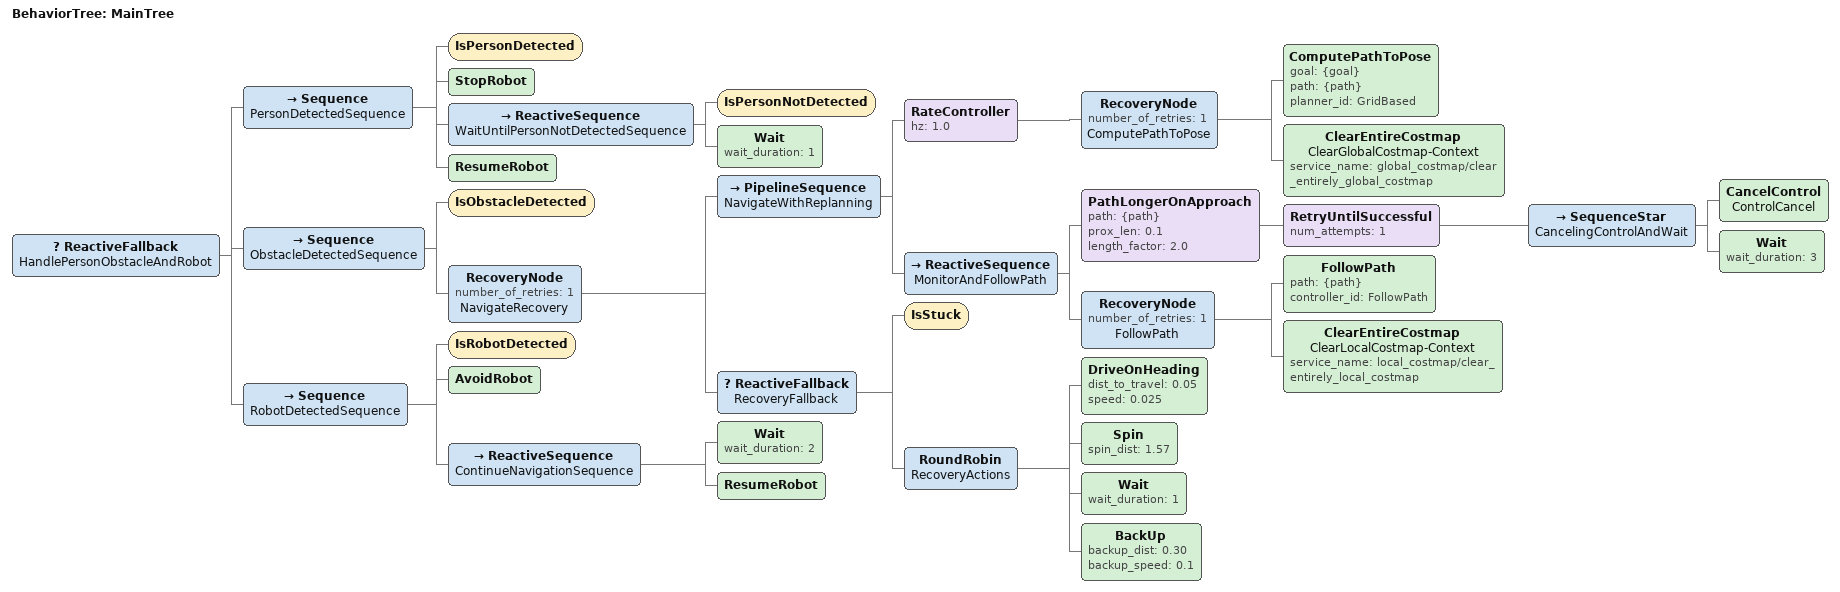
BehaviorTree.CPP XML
<root main_tree_to_execute="MainTree">
    <BehaviorTree ID="MainTree">
        <ReactiveFallback name="HandlePersonObstacleAndRobot">
            <Sequence name="PersonDetectedSequence">
                <IsPersonDetected />
                <StopRobot />
                <ReactiveSequence name="WaitUntilPersonNotDetectedSequence">
                    <IsPersonNotDetected />
                    <Wait wait_duration="1" />
                </ReactiveSequence>
                <ResumeRobot />
            </Sequence>

            <Sequence name="ObstacleDetectedSequence">
                <IsObstacleDetected />
                <RecoveryNode number_of_retries="1" name="NavigateRecovery">
                    <PipelineSequence name="NavigateWithReplanning">
                        <RateController hz="1.0">
                            <RecoveryNode number_of_retries="1" name="ComputePathToPose">
                                <ComputePathToPose goal="{goal}" path="{path}"
                                    planner_id="GridBased" />
                                <ClearEntireCostmap name="ClearGlobalCostmap-Context"
                                    service_name="global_costmap/clear_entirely_global_costmap" />
                            </RecoveryNode>
                        </RateController>
                        <ReactiveSequence name="MonitorAndFollowPath">
                            <PathLongerOnApproach path="{path}" prox_len="0.1" length_factor="2.0">
                                <RetryUntilSuccessful num_attempts="1">
                                    <SequenceStar name="CancelingControlAndWait">
                                        <CancelControl name="ControlCancel" />
                                        <Wait wait_duration="3" />
                                    </SequenceStar>
                                </RetryUntilSuccessful>
                            </PathLongerOnApproach>
                            <RecoveryNode number_of_retries="1" name="FollowPath">
                                <FollowPath path="{path}" controller_id="FollowPath" />
                                <ClearEntireCostmap name="ClearLocalCostmap-Context"
                                    service_name="local_costmap/clear_entirely_local_costmap" />
                            </RecoveryNode>
                        </ReactiveSequence>
                    </PipelineSequence>
                    <ReactiveFallback name="RecoveryFallback">
                        <IsStuck />
                        <RoundRobin name="RecoveryActions">
                            <DriveOnHeading dist_to_travel="0.05" speed="0.025" />
                            <Spin spin_dist="1.57" />
                            <Wait wait_duration="1" />
                            <BackUp backup_dist="0.30" backup_speed="0.1" />
                        </RoundRobin>
                    </ReactiveFallback>
                </RecoveryNode>
            </Sequence>

            <Sequence name="RobotDetectedSequence">
                <IsRobotDetected />
                <AvoidRobot />
                <ReactiveSequence name="ContinueNavigationSequence">
                    <Wait wait_duration="2" />
                    <ResumeRobot />
                </ReactiveSequence>
            </Sequence>
        </ReactiveFallback>
    </BehaviorTree>
</root>
